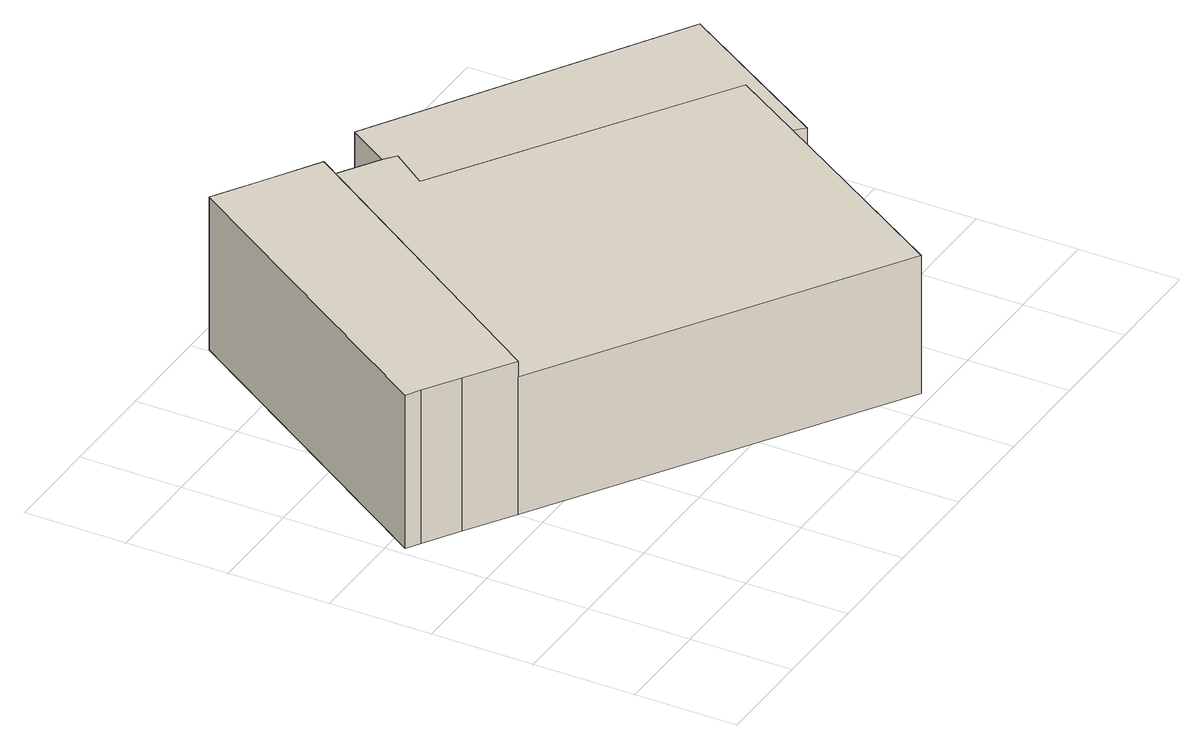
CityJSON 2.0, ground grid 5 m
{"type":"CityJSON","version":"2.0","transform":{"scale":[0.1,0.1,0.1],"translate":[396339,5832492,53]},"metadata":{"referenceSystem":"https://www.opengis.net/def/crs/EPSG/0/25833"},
"CityObjects":{
"building1":{"type":"Building","attributes":{"name":"Umspannwerk","Gemeindeschluessel":"11000003","function":"31001_2522"},"address":[{"country":"Germany","locality":"Berlin","thoroughfareNumber":"22","thoroughfareName":"Hobrechtsfelder Chaussee"}],"children":["building1-1","building1-2","building1-3"]},
"building1-1":{"type":"BuildingPart","attributes":{"BezugspunktDach":"2200","measuredHeight":7.16,"storeysAboveGround":2},"parents":["building1"],"geometry":[{"type":"MultiSurface","lod":"1","boundaries":[[[0,1,2,3,4,5,6,7]],[[8,9,10,11,12,13,14,15]],[[9,8,6,5]],[[10,16,17,5,4]],[[11,18,16,4,3]],[[19,20,18,21,3,2]],[[22,20,2,1]],[[14,13,1,0]],[[15,14,0,7]],[[15,7,6,8]],[[9,17,16,10]],[[10,23,16,18,11]],[[12,11,21,18,20,19]],[[13,12,20,22]]]}]},
"building1-2":{"type":"BuildingPart","attributes":{"BezugspunktDach":"2200","measuredHeight":7.32,"storeysAboveGround":2},"parents":["building1"],"geometry":[{"type":"MultiSurface","lod":"1","boundaries":[[[20,22,24,25,26,17,16,18]],[[27,28,29,30,31,32,33,34]],[[27,34,35,11,10]],[[28,27,10,9,17]],[[29,28,17,26]],[[30,29,26,25]],[[31,30,25,24]],[[32,31,24,22]],[[33,32,22,13,12,20]],[[34,33,12,11,36]],[[10,11,35,18,16]],[[16,17,9,10]],[[20,12,13,22]],[[36,11,12,20,18]]]}]},
"building1-3":{"type":"BuildingPart","attributes":{"BezugspunktDach":"2200","measuredHeight":8.25,"storeysAboveGround":2},"parents":["building1"],"geometry":[{"type":"MultiSurface","lod":"1","boundaries":[[[37,38,39,40,41,42,43]],[[44,45,8,15,46,47,48]],[[44,48,43,42]],[[45,44,42,41]],[[8,45,41,40]],[[49,7,6,40,39]],[[46,15,39,38]],[[47,46,38,37]],[[48,47,37,43]],[[15,8,6,7,49]]]}]}
},
"vertices":[
[214,3,79],[275,100,79],[296,134,79],[162,221,79],[175,239,79],[170,243,79],[145,259,79],[47,110,79],[145,259,8],[170,243,8],[175,239,8],[162,221,8],[296,134,8],[275,100,8],[214,3,8],[47,110,8],[175,239,78],[170,243,78],[162,221,78],[296,134,57],[296,134,78],[162,221,77],[275,100,78],[175,239,61],
[280,95,78],[330,175,78],[184,265,78],[175,239,5],[170,243,5],[184,265,5],[330,175,5],[280,95,5],[275,100,5],[296,134,5],[162,221,5],[162,221,43],[162,221,49],
[7,136,87],[24,125,87],[47,110,87],[145,259,87],[121,274,87],[97,289,87],[0,140,87],[97,289,8],[121,274,8],[24,125,8],[7,136,8],[0,140,8],[47,110,41]
]}
